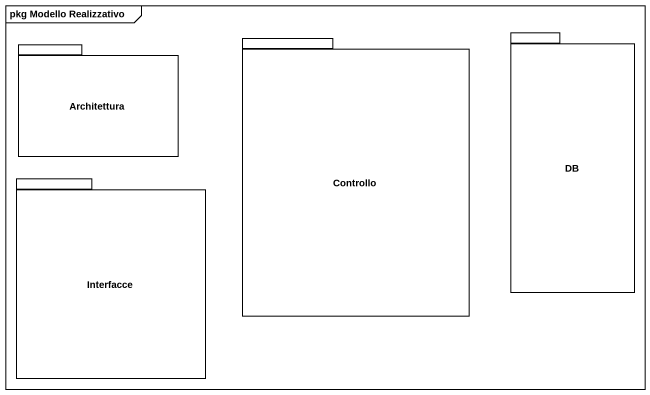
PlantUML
@startuml
mainframe pkg Modello Realizzativo
package Architettura {
}
package Controllo {
}
package DB {
}
package Interfacce {
}
@enduml
